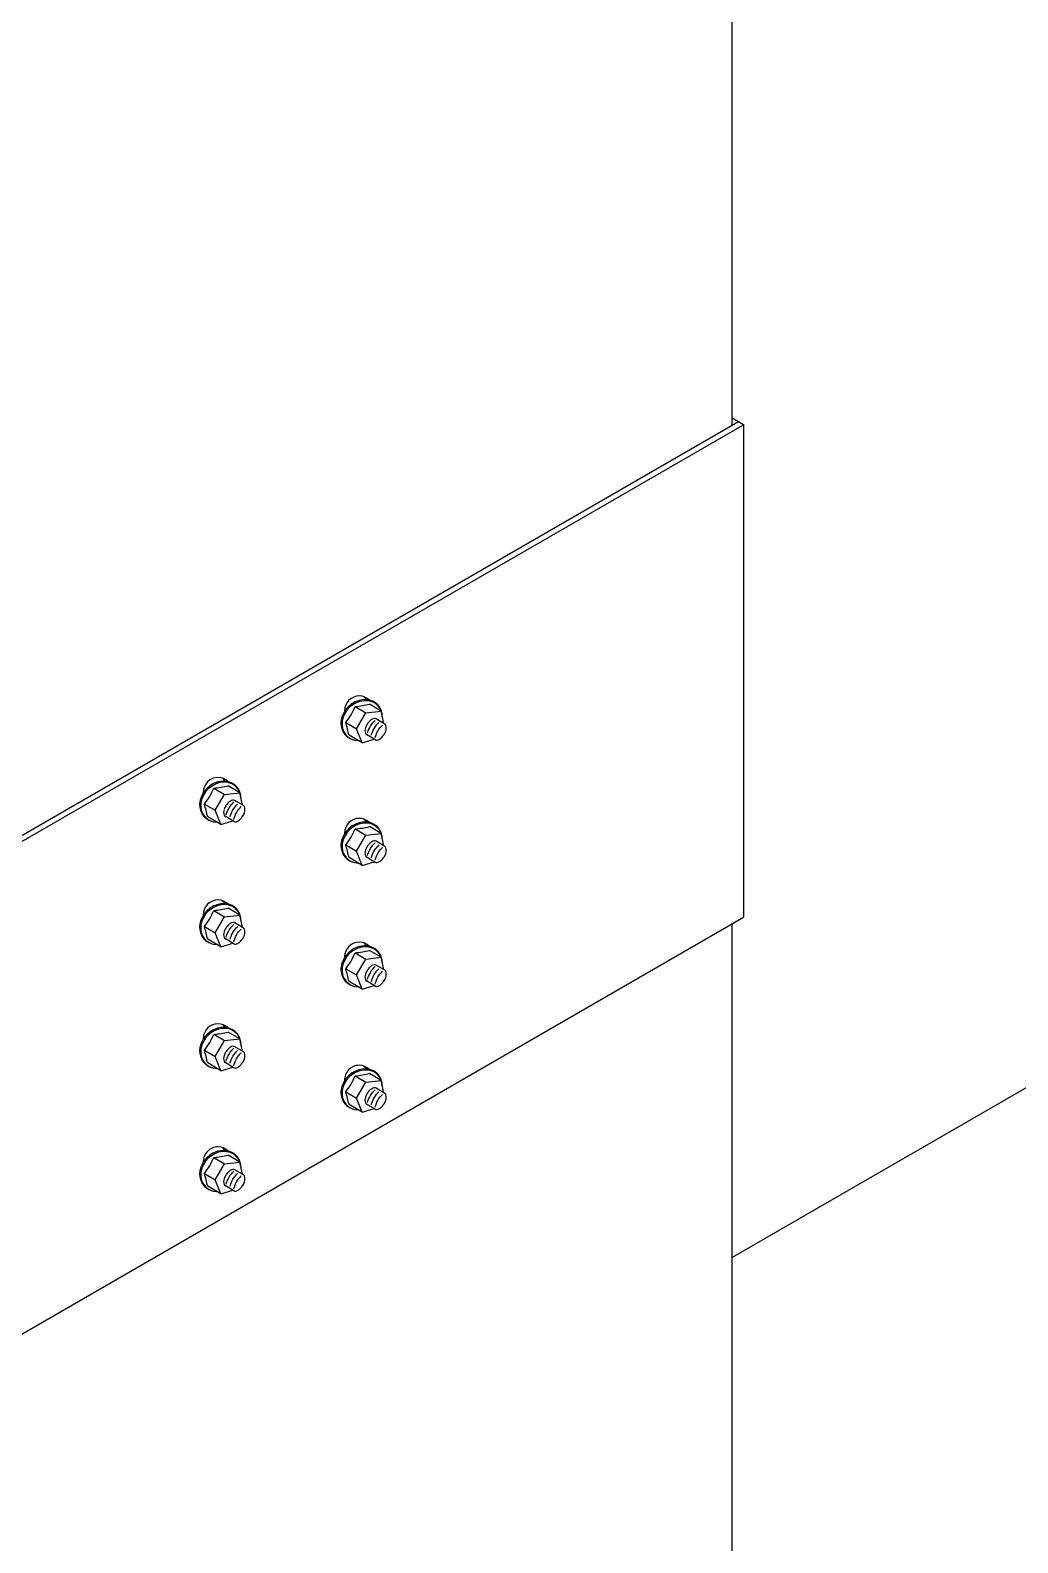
# Model space of a CAD drawing. Extents: x -8229 to 17635, y -14242 to -4883.
# Drawn here: x 2606.9 to 2855.2, y -12544.2 to -12163.7 of the extents above; entities that cross this region are included whole.
import ezdxf

# ---------------------------------------------------------------- set-up
doc = ezdxf.new("R2010")
doc.units = 0
doc.header["$LTSCALE"] = 100
doc.header["$MEASUREMENT"] = 0
doc.layers.add('TZ-BASE', color=253, linetype='CONTINUOUS')
doc.layers.add('TZ-TRAY', color=3, linetype='CONTINUOUS')

msp = doc.modelspace()

# ---------------------------------------------------------------- linework, layer by layer
at = {"layer": 'TZ-BASE', "flags": 128}
msp.add_lwpolyline([(3943.64, -11802.5), (2783.38, -12472.37)], dxfattribs=at)
at = {"layer": 'TZ-TRAY'}
for p, q in [((2783.38, -12263.07), (2783.38, -11623.52)), ((2539.88, -12403.65), (2784.94, -12262.17)), ((2539.88, -12405.2), (2786.23, -12262.97)), ((2786.25, -12262.93), (2783.4, -12261.28)), ((2786.23, -12262.91), (2786.23, -12386.83)), ((2695.09, -12334.97), (2692.16, -12333.24)), ((2685.9, -12334.84), (2685.9, -12335.02)), ((2688.56, -12333.82), (2691.24, -12335.4)), ((2688.87, -12339.41), (2691.24, -12335.4)), ((2691.24, -12335.4), (2695.09, -12334.97)), ((2696, -12338.23), (2693.81, -12336.93)), ((2695.74, -12338.05), (2695.09, -12334.97)), ((2686.2, -12337.83), (2688.87, -12339.41)), ((2690.36, -12342.99), (2687.02, -12341.02)), ((2690.36, -12342.99), (2688.87, -12339.41)), ((2693.62, -12342.23), (2691.39, -12340.9)), ((2690.36, -12342.99), (2693.37, -12342.06)), ((2650.36, -12355.36), (2650.36, -12355.54)), ((2653.02, -12354.34), (2655.7, -12355.92)), ((2653.33, -12359.93), (2655.7, -12355.92)), ((2655.7, -12355.92), (2659.55, -12355.49)), ((2659.55, -12355.49), (2656.62, -12353.76)), ((2660.2, -12358.57), (2659.55, -12355.49)), ((2650.66, -12358.35), (2653.33, -12359.93)), ((2654.82, -12363.51), (2653.33, -12359.93)), ((2660.46, -12358.75), (2658.27, -12357.45)), ((2654.82, -12363.51), (2651.48, -12361.54)), ((2654.82, -12363.51), (2657.83, -12362.58)), ((2658.08, -12362.75), (2655.85, -12361.42)), ((2685.9, -12365.63), (2685.9, -12365.81)), ((2688.56, -12364.61), (2691.24, -12366.19)), ((2688.87, -12370.2), (2691.24, -12366.19)), ((2691.24, -12366.19), (2695.09, -12365.76)), ((2695.09, -12365.76), (2692.16, -12364.03)), ((2695.74, -12368.84), (2695.09, -12365.76)), ((2686.2, -12368.62), (2688.87, -12370.2)), ((2690.36, -12373.78), (2688.87, -12370.2)), ((2696, -12369.02), (2693.81, -12367.71)), ((2690.36, -12373.78), (2687.02, -12371.81)), ((2690.36, -12373.78), (2693.37, -12372.85)), ((2693.62, -12373.02), (2691.39, -12371.69)), ((2650.36, -12386.15), (2650.36, -12386.33)), ((2653.02, -12385.13), (2655.7, -12386.71)), ((2655.7, -12386.71), (2659.55, -12386.28)), ((2659.55, -12386.28), (2656.62, -12384.55)), ((2660.2, -12389.36), (2659.55, -12386.28)), ((2539.88, -12529.06), (2786.23, -12386.83)), ((2650.66, -12389.14), (2653.33, -12390.72)), ((2653.33, -12390.72), (2655.7, -12386.71)), ((2660.46, -12389.53), (2658.27, -12388.23)), ((2783.38, -12736.17), (2783.38, -12388.48)), ((2654.82, -12394.3), (2651.48, -12392.33)), ((2654.82, -12394.3), (2653.33, -12390.72)), ((2654.82, -12394.3), (2657.83, -12393.37)), ((2658.08, -12393.54), (2655.85, -12392.21)), ((2685.9, -12396.78), (2685.9, -12396.95)), ((2688.56, -12395.75), (2691.24, -12397.33)), ((2688.87, -12401.34), (2691.24, -12397.33)), ((2691.24, -12397.33), (2695.09, -12396.9)), ((2695.09, -12396.9), (2692.16, -12395.17)), ((2695.74, -12399.98), (2695.09, -12396.9)), ((2686.2, -12399.76), (2688.87, -12401.34)), ((2690.36, -12404.92), (2688.87, -12401.34)), ((2696, -12400.16), (2693.81, -12398.86)), ((2690.36, -12404.92), (2687.02, -12402.95)), ((2690.36, -12404.92), (2693.37, -12403.99)), ((2693.62, -12404.16), (2691.39, -12402.84)), ((2653.02, -12416.27), (2655.7, -12417.85)), ((2659.55, -12417.42), (2656.62, -12415.69)), ((2650.36, -12417.29), (2650.36, -12417.47)), ((2650.66, -12420.28), (2653.33, -12421.86)), ((2653.33, -12421.86), (2655.7, -12417.85)), ((2655.7, -12417.85), (2659.55, -12417.42)), ((2660.46, -12420.68), (2658.27, -12419.38)), ((2660.2, -12420.5), (2659.55, -12417.42)), ((2654.82, -12425.44), (2651.48, -12423.47)), ((2654.82, -12425.44), (2653.33, -12421.86)), ((2654.82, -12425.44), (2657.83, -12424.51)), ((2658.08, -12424.68), (2655.85, -12423.35)), ((2685.9, -12427.74), (2685.9, -12427.92)), ((2688.56, -12426.72), (2691.24, -12428.3)), ((2688.87, -12432.31), (2691.24, -12428.3)), ((2691.24, -12428.3), (2695.09, -12427.87)), ((2695.09, -12427.87), (2692.16, -12426.14)), ((2695.74, -12430.95), (2695.09, -12427.87)), ((2686.2, -12430.73), (2688.87, -12432.31)), ((2690.36, -12435.89), (2688.87, -12432.31)), ((2696, -12431.13), (2693.81, -12429.82)), ((2690.36, -12435.89), (2687.02, -12433.92)), ((2690.36, -12435.89), (2693.37, -12434.96)), ((2693.62, -12435.13), (2691.39, -12433.8)), ((2653.02, -12447.24), (2655.7, -12448.82)), ((2659.55, -12448.39), (2656.62, -12446.66)), ((2650.36, -12448.26), (2650.36, -12448.44)), ((2650.66, -12451.25), (2653.33, -12452.83)), ((2653.33, -12452.83), (2655.7, -12448.82)), ((2655.7, -12448.82), (2659.55, -12448.39)), ((2660.46, -12451.65), (2658.27, -12450.34)), ((2660.2, -12451.47), (2659.55, -12448.39)), ((2654.82, -12456.41), (2651.48, -12454.44)), ((2654.82, -12456.41), (2653.33, -12452.83)), ((2658.08, -12455.65), (2655.85, -12454.32)), ((2654.82, -12456.41), (2657.83, -12455.48))]:
    msp.add_line(p, q, dxfattribs=at)
for centre, radius, start, end in [((2689.59, -12334.85), 3.69, 89.8391, 179.8391), ((2685.83, -12305.43), 28.53, 275.5027, 282.8269), ((2689.59, -12334.85), 3.69, 45.5505, 89.8391), ((2688.25, -12334.08), 3.69, 32.569, 47.8808), ((2688.25, -12334.08), 3.69, 32.569, 47.8808), ((2672.23, -12326.89), 17.75, 321.9158, 336.9924), ((2694.17, -12339.45), 2.79, 121.5681, 137.0912), ((2693.59, -12338.5), 1.68, 97.5071, 121.5681), ((2693.46, -12337.52), 0.686, 59.4541, 97.5071), ((2693.46, -12337.52), 0.686, 59.1217, 59.4541), ((2624.94, -12355.32), 63.7, 12.9731, 15.9351), ((2693.82, -12340.04), 2.79, 161.817, 177.3401), ((2692.71, -12339.99), 1.68, 177.3401, 201.4011), ((2691.79, -12340.35), 0.686, 201.4011, 239.4541), ((2695.34, -12340.54), 4.39, 149.4541, 161.817), ((2691.79, -12340.35), 0.686, 239.4541, 244.2853), ((2695.34, -12340.54), 4.39, 137.0912, 149.4541), ((2692.04, -12338.59), 4.39, 317.0912, 329.4541), ((2692.09, -12338.62), 4.39, 329.4541, 341.817), ((2695.64, -12338.81), 0.686, 59.4541, 59.7864), ((2695.64, -12338.81), 0.686, 21.4011, 59.4541), ((2693.61, -12339.12), 2.79, 341.817, 357.3401), ((2694.72, -12339.17), 1.68, 357.3401, 21.4011), ((2693.92, -12341.61), 0.686, 239.4541, 277.5071), ((2693.97, -12341.64), 0.686, 234.6228, 239.4541), ((2693.79, -12340.63), 1.68, 277.5071, 301.5681), ((2693.21, -12339.68), 2.79, 301.5681, 317.0912), ((2654.05, -12355.37), 3.69, 89.8391, 179.8391), ((2654.05, -12355.37), 3.69, 45.5505, 89.8391), ((2652.71, -12354.6), 3.69, 32.569, 47.8808), ((2652.71, -12354.6), 3.69, 32.569, 47.8808), ((2636.69, -12347.4), 17.75, 321.9158, 336.9924), ((2650.29, -12325.95), 28.53, 275.5027, 282.8269), ((2589.4, -12375.84), 63.7, 12.9731, 15.9351), ((2658.28, -12360.56), 2.79, 161.817, 177.3401), ((2659.8, -12361.05), 4.39, 149.4541, 161.817), ((2659.8, -12361.05), 4.39, 137.0912, 149.4541), ((2658.63, -12359.97), 2.79, 121.5681, 137.0912), ((2658.05, -12359.02), 1.68, 97.5071, 121.5681), ((2657.92, -12358.04), 0.686, 59.4541, 97.5071), ((2657.92, -12358.04), 0.686, 59.1217, 59.4541), ((2660.1, -12359.33), 0.686, 21.4011, 59.4541), ((2660.1, -12359.33), 0.686, 59.4541, 59.7864), ((2658.07, -12359.64), 2.79, 341.817, 357.3401), ((2659.18, -12359.69), 1.68, 357.3401, 21.4011), ((2657.17, -12360.5), 1.68, 177.3401, 201.4011), ((2656.25, -12360.87), 0.686, 201.4011, 239.4541), ((2656.25, -12360.87), 0.686, 239.4541, 244.2853), ((2658.43, -12362.16), 0.686, 234.6228, 239.4541), ((2658.38, -12362.13), 0.686, 239.4541, 277.5071), ((2658.25, -12361.14), 1.68, 277.5071, 301.5681), ((2657.67, -12360.2), 2.79, 301.5681, 317.0912), ((2656.5, -12359.11), 4.39, 317.0912, 329.4541), ((2656.55, -12359.14), 4.39, 329.4541, 341.817), ((2689.59, -12365.64), 3.69, 89.8391, 179.8391), ((2689.59, -12365.64), 3.69, 45.5505, 89.8391), ((2688.25, -12364.87), 3.69, 32.569, 47.8808), ((2688.25, -12364.87), 3.69, 32.569, 47.8808), ((2672.23, -12357.67), 17.75, 321.9158, 336.9924), ((2685.83, -12336.21), 28.53, 275.5027, 282.8269), ((2693.59, -12369.29), 1.68, 97.5071, 121.5681), ((2693.46, -12368.3), 0.686, 59.4541, 97.5071), ((2624.94, -12386.11), 63.7, 12.9731, 15.9351), ((2693.82, -12370.82), 2.79, 161.817, 177.3401), ((2692.71, -12370.77), 1.68, 177.3401, 201.4011), ((2691.79, -12371.13), 0.686, 201.4011, 239.4541), ((2695.34, -12371.32), 4.39, 149.4541, 161.817), ((2695.34, -12371.32), 4.39, 137.0912, 149.4541), ((2694.17, -12370.23), 2.79, 121.5681, 137.0912), ((2693.46, -12368.3), 0.686, 59.1217, 59.4541), ((2692.09, -12369.41), 4.39, 329.4541, 341.817), ((2695.64, -12369.6), 0.686, 59.4541, 59.7864), ((2695.64, -12369.6), 0.686, 21.4011, 59.4541), ((2693.61, -12369.91), 2.79, 341.817, 357.3401), ((2694.72, -12369.96), 1.68, 357.3401, 21.4011), ((2691.79, -12371.13), 0.686, 239.4541, 244.2853), ((2693.97, -12372.43), 0.686, 234.6228, 239.4541), ((2693.92, -12372.39), 0.686, 239.4541, 277.5071), ((2693.79, -12371.41), 1.68, 277.5071, 301.5681), ((2693.21, -12370.46), 2.79, 301.5681, 317.0912), ((2692.04, -12369.38), 4.39, 317.0912, 329.4541), ((2654.05, -12386.16), 3.69, 89.8391, 179.8391), ((2654.05, -12386.16), 3.69, 45.5505, 89.8391), ((2652.71, -12385.39), 3.69, 32.569, 47.8808), ((2652.71, -12385.39), 3.69, 32.569, 47.8808), ((2636.69, -12378.19), 17.75, 321.9158, 336.9924), ((2650.29, -12356.73), 28.53, 275.5027, 282.8269), ((2589.4, -12406.63), 63.7, 12.9731, 15.9351), ((2658.28, -12391.34), 2.79, 161.817, 177.3401), ((2659.8, -12391.84), 4.39, 149.4541, 161.817), ((2659.8, -12391.84), 4.39, 137.0912, 149.4541), ((2658.63, -12390.75), 2.79, 121.5681, 137.0912), ((2658.05, -12389.81), 1.68, 97.5071, 121.5681), ((2657.92, -12388.82), 0.686, 59.4541, 97.5071), ((2657.92, -12388.82), 0.686, 59.1217, 59.4541), ((2660.1, -12390.12), 0.686, 59.4541, 59.7864), ((2660.1, -12390.12), 0.686, 21.4011, 59.4541), ((2659.18, -12390.48), 1.68, 357.3401, 21.4011), ((2657.17, -12391.29), 1.68, 177.3401, 201.4011), ((2656.25, -12391.65), 0.686, 201.4011, 239.4541), ((2656.25, -12391.65), 0.686, 239.4541, 244.2853), ((2658.38, -12392.91), 0.686, 239.4541, 277.5071), ((2658.43, -12392.95), 0.686, 234.6228, 239.4541), ((2658.25, -12391.93), 1.68, 277.5071, 301.5681), ((2657.67, -12390.98), 2.79, 301.5681, 317.0912), ((2656.5, -12389.9), 4.39, 317.0912, 329.4541), ((2656.55, -12389.93), 4.39, 329.4541, 341.817), ((2658.07, -12390.43), 2.79, 341.817, 357.3401), ((2689.59, -12396.79), 3.69, 89.8391, 179.8391), ((2689.59, -12396.79), 3.69, 45.5505, 89.8391), ((2688.25, -12396.01), 3.69, 32.569, 47.8808), ((2688.25, -12396.01), 3.69, 32.569, 47.8808), ((2672.23, -12388.82), 17.75, 321.9158, 336.9924), ((2685.83, -12367.36), 28.53, 275.5027, 282.8269), ((2624.94, -12417.25), 63.7, 12.9731, 15.9351), ((2693.82, -12401.97), 2.79, 161.817, 177.3401), ((2692.71, -12401.92), 1.68, 177.3401, 201.4011), ((2695.34, -12402.47), 4.39, 149.4541, 161.817), ((2695.34, -12402.47), 4.39, 137.0912, 149.4541), ((2694.17, -12401.38), 2.79, 121.5681, 137.0912), ((2693.59, -12400.43), 1.68, 97.5071, 121.5681), ((2693.46, -12399.45), 0.686, 59.4541, 97.5071), ((2693.46, -12399.45), 0.686, 59.1217, 59.4541), ((2695.64, -12400.74), 0.686, 59.4541, 59.7864), ((2695.64, -12400.74), 0.686, 21.4011, 59.4541), ((2693.61, -12401.05), 2.79, 341.817, 357.3401), ((2694.72, -12401.1), 1.68, 357.3401, 21.4011), ((2691.79, -12402.28), 0.686, 201.4011, 239.4541), ((2691.79, -12402.28), 0.686, 239.4541, 244.2853), ((2693.92, -12403.54), 0.686, 239.4541, 277.5071), ((2693.97, -12403.57), 0.686, 234.6228, 239.4541), ((2693.79, -12402.56), 1.68, 277.5071, 301.5681), ((2693.21, -12401.61), 2.79, 301.5681, 317.0912), ((2692.04, -12400.52), 4.39, 317.0912, 329.4541), ((2692.09, -12400.55), 4.39, 329.4541, 341.817), ((2654.05, -12417.3), 3.69, 89.8391, 179.8391), ((2636.69, -12409.34), 17.75, 321.9158, 336.9924), ((2650.29, -12387.88), 28.53, 275.5027, 282.8269), ((2654.05, -12417.3), 3.69, 45.5505, 89.8391), ((2652.71, -12416.53), 3.69, 32.569, 47.8808), ((2652.71, -12416.53), 3.69, 32.569, 47.8808), ((2589.4, -12437.77), 63.7, 12.9731, 15.9351), ((2659.8, -12422.99), 4.39, 149.4541, 161.817), ((2659.8, -12422.99), 4.39, 137.0912, 149.4541), ((2658.63, -12421.9), 2.79, 121.5681, 137.0912), ((2658.05, -12420.95), 1.68, 97.5071, 121.5681), ((2657.92, -12419.97), 0.686, 59.4541, 97.5071), ((2657.92, -12419.97), 0.686, 59.1217, 59.4541), ((2660.1, -12421.26), 0.686, 21.4011, 59.4541), ((2660.1, -12421.26), 0.686, 59.4541, 59.7864), ((2658.28, -12422.49), 2.79, 161.817, 177.3401), ((2657.17, -12422.44), 1.68, 177.3401, 201.4011), ((2656.25, -12422.8), 0.686, 201.4011, 239.4541), ((2656.25, -12422.8), 0.686, 239.4541, 244.2853), ((2658.43, -12424.09), 0.686, 234.6228, 239.4541), ((2658.38, -12424.06), 0.686, 239.4541, 277.5071), ((2658.25, -12423.08), 1.68, 277.5071, 301.5681), ((2657.67, -12422.13), 2.79, 301.5681, 317.0912), ((2656.5, -12421.04), 4.39, 317.0912, 329.4541), ((2656.55, -12421.07), 4.39, 329.4541, 341.817), ((2658.07, -12421.57), 2.79, 341.817, 357.3401), ((2659.18, -12421.62), 1.68, 357.3401, 21.4011), ((2689.59, -12427.75), 3.69, 89.8391, 182.5286), ((2689.59, -12427.75), 3.69, 45.5505, 89.8391), ((2688.25, -12426.98), 3.69, 32.569, 47.8808), ((2688.25, -12426.98), 3.69, 32.569, 47.8808), ((2672.23, -12419.78), 17.75, 321.9158, 336.9924), ((2685.83, -12398.32), 28.53, 275.5027, 282.8269), ((2624.94, -12448.22), 63.7, 12.9731, 15.9351), ((2693.82, -12432.93), 2.79, 161.817, 177.3401), ((2695.34, -12433.43), 4.39, 149.4541, 161.817), ((2695.34, -12433.43), 4.39, 137.0912, 149.4541), ((2694.17, -12432.34), 2.79, 121.5681, 137.0912), ((2693.59, -12431.4), 1.68, 97.5071, 121.5681), ((2693.46, -12430.41), 0.686, 59.4541, 97.5071), ((2693.46, -12430.41), 0.686, 59.1217, 59.4541), ((2695.64, -12431.71), 0.686, 21.4011, 59.4541), ((2695.64, -12431.71), 0.686, 59.4541, 59.7864), ((2693.61, -12432.02), 2.79, 341.817, 357.3401), ((2694.72, -12432.07), 1.68, 357.3401, 21.4011), ((2692.71, -12432.88), 1.68, 177.3401, 201.4011), ((2691.79, -12433.24), 0.686, 201.4011, 239.4541), ((2691.79, -12433.24), 0.686, 239.4541, 244.2853), ((2693.97, -12434.54), 0.686, 234.6228, 239.4541), ((2693.92, -12434.51), 0.686, 239.4541, 277.5071), ((2693.79, -12433.52), 1.68, 277.5071, 301.5681), ((2693.21, -12432.58), 2.79, 301.5681, 317.0912), ((2692.04, -12431.49), 4.39, 317.0912, 329.4541), ((2692.09, -12431.52), 4.39, 329.4541, 341.817), ((2654.05, -12448.27), 3.69, 89.8391, 182.5286), ((2636.69, -12440.3), 17.75, 321.9158, 336.9924), ((2650.29, -12418.84), 28.53, 275.5027, 282.8269), ((2654.05, -12448.27), 3.69, 45.5505, 89.8391), ((2652.71, -12447.5), 3.69, 32.569, 47.8808), ((2652.71, -12447.5), 3.69, 32.569, 47.8808), ((2589.4, -12468.74), 63.7, 12.9731, 15.9351), ((2659.8, -12453.95), 4.39, 137.0912, 149.4541), ((2658.63, -12452.86), 2.79, 121.5681, 137.0912), ((2658.05, -12451.92), 1.68, 97.5071, 121.5681), ((2657.92, -12450.93), 0.686, 59.4541, 97.5071), ((2657.92, -12450.93), 0.686, 59.1217, 59.4541), ((2658.28, -12453.45), 2.79, 161.817, 177.3401), ((2657.17, -12453.4), 1.68, 177.3401, 201.4011), ((2656.25, -12453.76), 0.686, 201.4011, 239.4541), ((2659.8, -12453.95), 4.39, 149.4541, 161.817), ((2656.25, -12453.76), 0.686, 239.4541, 244.2853), ((2657.67, -12453.09), 2.79, 301.5681, 317.0912), ((2656.5, -12452.01), 4.39, 317.0912, 329.4541), ((2656.55, -12452.04), 4.39, 329.4541, 341.817), ((2660.1, -12452.23), 0.686, 59.4541, 59.7864), ((2660.1, -12452.23), 0.686, 21.4011, 59.4541), ((2658.07, -12452.54), 2.79, 341.817, 357.3401), ((2659.18, -12452.59), 1.68, 357.3401, 21.4011), ((2658.38, -12455.02), 0.686, 239.4541, 277.5071), ((2658.43, -12455.06), 0.686, 234.6228, 239.4541), ((2658.25, -12454.04), 1.68, 277.5071, 301.5681)]:
    msp.add_arc(centre, radius, start, end, dxfattribs=at)
for centre in [(2690.35, -12337.37), (2654.81, -12357.89), (2690.35, -12368.16), (2654.81, -12388.67), (2690.35, -12399.3), (2654.81, -12419.82), (2690.35, -12430.27), (2654.81, -12450.79)]:
    msp.add_ellipse(centre, major_axis=(-4, -3.72), ratio=0.847403, start_param=2.454007, end_param=6.988372, dxfattribs=at)
at = {"layer": 'TZ-TRAY', "extrusion": (0, 0, -1)}
for centre, start_param, end_param in [((2692.96, -12339.12), 3.099332, 3.141593), ((2692.96, -12339.12), 0.634827, 2.510715), ((2693.91, -12339.69), 0.661128, 2.519496), ((2694.87, -12340.26), 0.599977, 2.467271), ((2657.42, -12359.64), 0.634827, 2.510715), ((2658.37, -12360.21), 0.661128, 2.519496), ((2659.33, -12360.78), 0.599977, 2.467271), ((2657.42, -12359.64), 3.099332, 3.141593), ((2692.96, -12369.9), 0.634827, 2.510715), ((2693.92, -12370.47), 0.661128, 2.519496), ((2694.87, -12371.04), 0.599977, 2.467271), ((2692.96, -12369.9), 3.099332, 3.141593), ((2657.42, -12390.42), 0.634827, 2.510715), ((2658.38, -12390.99), 0.661128, 2.519496), ((2659.33, -12391.56), 0.599977, 2.467271), ((2657.42, -12390.42), 3.099332, 3.141593), ((2692.96, -12401.05), 0.634827, 2.510715), ((2693.91, -12401.62), 0.661128, 2.519496), ((2694.87, -12402.19), 0.599977, 2.467271), ((2692.96, -12401.05), 3.099332, 3.141593), ((2657.42, -12421.57), 0.634827, 2.510715), ((2658.37, -12422.14), 0.661128, 2.519496), ((2657.42, -12421.57), 3.099332, 3.141593), ((2659.33, -12422.71), 0.599977, 2.467271), ((2692.96, -12432.01), 0.634827, 2.510715), ((2693.91, -12432.58), 0.661128, 2.519496), ((2694.87, -12433.15), 0.599977, 2.467271), ((2692.96, -12432.01), 3.099332, 3.141593), ((2657.42, -12452.53), 0.634827, 2.510715), ((2658.37, -12453.1), 0.661128, 2.519496), ((2657.42, -12452.53), 3.099332, 3.141593), ((2659.33, -12453.67), 0.599977, 2.467271)]:
    msp.add_ellipse(centre, major_axis=(-1.19, -2), ratio=0.280445, start_param=start_param, end_param=end_param, dxfattribs=at)
at = {"layer": 'TZ-TRAY'}
for points in [[(2695.06, -12334.71), (2694.86, -12334.23), (2694.59, -12333.79), (2693.61, -12332.75), (2692.76, -12332.3), (2690.87, -12331.99), (2689.83, -12332.12), (2687.91, -12332.92), (2687.02, -12333.58), (2685.68, -12335.23), (2685.22, -12336.2), (2684.89, -12338.17), (2685.02, -12339.16), (2685.82, -12340.82), (2686.49, -12341.5), (2687.58, -12342.02), (2687.85, -12342.12), (2688.14, -12342.2)], [(2659.52, -12355.23), (2659.32, -12354.75), (2659.05, -12354.3), (2658.07, -12353.27), (2657.22, -12352.82), (2655.33, -12352.51), (2654.29, -12352.64), (2652.37, -12353.44), (2651.48, -12354.1), (2650.14, -12355.74), (2649.68, -12356.72), (2649.35, -12358.69), (2649.48, -12359.68), (2650.28, -12361.34), (2650.95, -12362.01), (2652.04, -12362.54), (2652.31, -12362.64), (2652.6, -12362.72)], [(2695.06, -12365.5), (2694.87, -12365.01), (2694.59, -12364.57), (2693.61, -12363.53), (2692.76, -12363.09), (2690.87, -12362.78), (2689.83, -12362.91), (2687.91, -12363.71), (2687.02, -12364.37), (2685.68, -12366.01), (2685.22, -12366.99), (2684.89, -12368.96), (2685.02, -12369.95), (2685.82, -12371.61), (2686.49, -12372.28), (2687.58, -12372.81), (2687.85, -12372.91), (2688.14, -12372.98)], [(2659.52, -12386.02), (2659.33, -12385.53), (2659.05, -12385.09), (2658.07, -12384.05), (2657.22, -12383.61), (2655.33, -12383.3), (2654.29, -12383.43), (2652.37, -12384.23), (2651.48, -12384.89), (2650.14, -12386.53), (2649.68, -12387.51), (2649.35, -12389.48), (2649.48, -12390.47), (2650.28, -12392.13), (2650.95, -12392.8), (2652.04, -12393.33), (2652.31, -12393.43), (2652.6, -12393.5)], [(2695.06, -12396.64), (2694.86, -12396.16), (2694.59, -12395.72), (2693.61, -12394.68), (2692.76, -12394.23), (2690.87, -12393.92), (2689.83, -12394.06), (2687.91, -12394.85), (2687.02, -12395.51), (2685.68, -12397.16), (2685.22, -12398.14), (2684.89, -12400.11), (2685.02, -12401.09), (2685.82, -12402.75), (2686.49, -12403.43), (2687.58, -12403.96), (2687.85, -12404.06), (2688.14, -12404.13)], [(2659.52, -12417.16), (2659.32, -12416.68), (2659.05, -12416.24), (2658.07, -12415.2), (2657.22, -12414.75), (2655.33, -12414.44), (2654.29, -12414.57), (2652.37, -12415.37), (2651.48, -12416.03), (2650.14, -12417.68), (2649.68, -12418.66), (2649.35, -12420.62), (2649.48, -12421.61), (2650.28, -12423.27), (2650.95, -12423.95), (2652.04, -12424.48), (2652.31, -12424.58), (2652.6, -12424.65)], [(2695.06, -12427.61), (2694.86, -12427.12), (2694.59, -12426.68), (2693.61, -12425.65), (2692.76, -12425.2), (2690.87, -12424.89), (2689.83, -12425.02), (2687.91, -12425.82), (2687.02, -12426.48), (2685.68, -12428.12), (2685.22, -12429.1), (2684.89, -12431.07), (2685.02, -12432.06), (2685.82, -12433.72), (2686.49, -12434.39), (2687.58, -12434.92), (2687.85, -12435.02), (2688.14, -12435.1)], [(2659.52, -12448.13), (2659.32, -12447.64), (2659.05, -12447.2), (2658.07, -12446.16), (2657.22, -12445.72), (2655.33, -12445.41), (2654.29, -12445.54), (2652.37, -12446.34), (2651.48, -12447), (2650.14, -12448.64), (2649.68, -12449.62), (2649.35, -12451.59), (2649.48, -12452.58), (2650.28, -12454.24), (2650.95, -12454.91), (2652.04, -12455.44), (2652.31, -12455.54), (2652.6, -12455.61)]]:
    msp.add_open_spline(points, degree=3, knots=[2.821499, 2.821499, 2.821499, 2.821499, 3.145042, 3.145042, 3.720912, 3.720912, 4.296781, 4.296781, 4.872651, 4.872651, 5.44852, 5.44852, 6.024389, 6.024389, 6.600259, 6.600259, 6.778555, 6.778555, 6.778555, 6.778555], dxfattribs=at)

doc.saveas('drawing.dxf')
